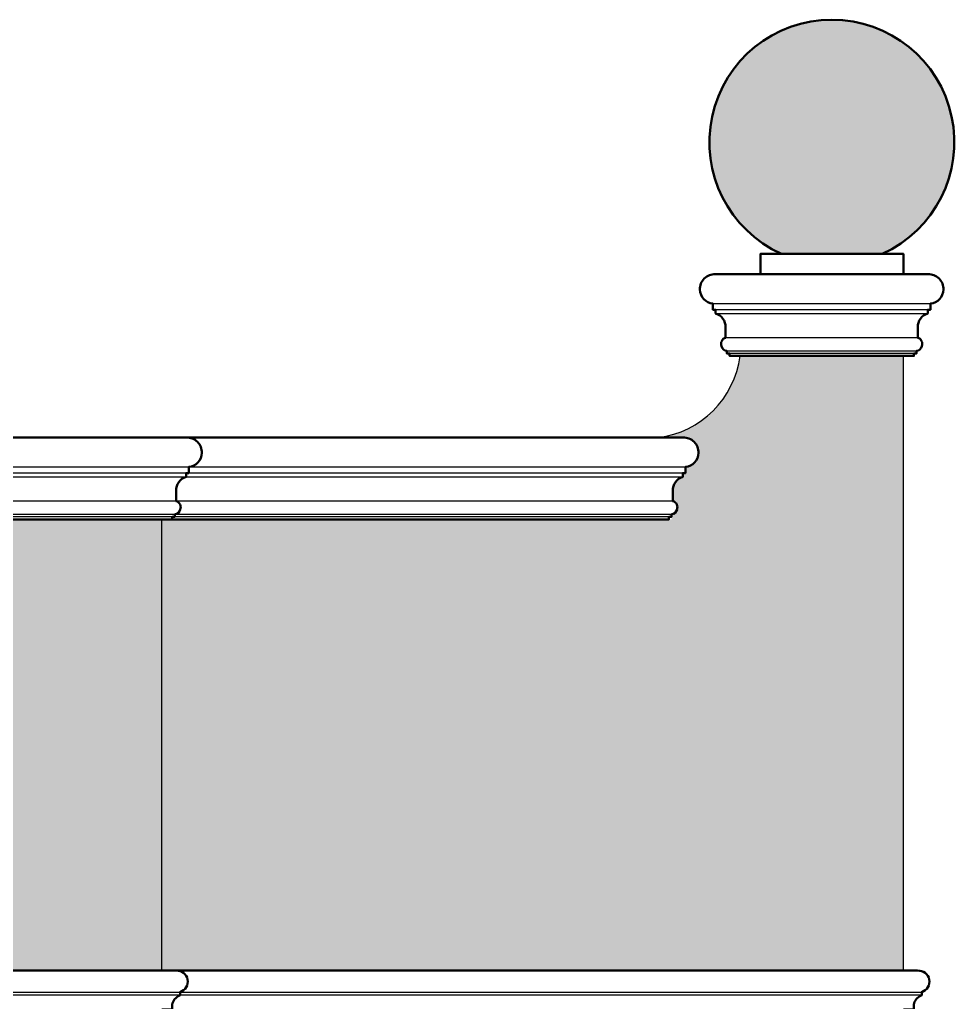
# Model space of a CAD drawing. Header units: metres. Extents: x -109 to 591, y -5 to 592.
# Drawn here: x 571.978 to 574.268, y 9.392 to 11.798 of the extents above; entities that cross this region are included whole.
import ezdxf

# ---------------------------------------------------------------- set-up
doc = ezdxf.new("R2010")
doc.units = ezdxf.units.M
doc.header["$LTSCALE"] = 0.03
for name, color, linetype, lineweight in [('HATCH SECCION', 8, 'Continuous', 5), ('Moldura con Espesor', 43, 'Continuous', 50), ('Muro bajo', 7, 'Continuous', 30)]:
    doc.layers.add(name, color=color, linetype=linetype, lineweight=lineweight)
doc.layers.add('MOLDURA', color=43, linetype='Continuous')

msp = doc.modelspace()

# ---------------------------------------------------------------- hatches: boundary and pattern name
at = {"layer": 'HATCH SECCION'}
for color, points in [(53, [(573.8444, 11.2249), (574.0913, 11.2249, 4.645751)]), (31, [(571.6226, 10.6789), (571.6226, 10.6881), (571.6159, 10.6881), (571.6159, 10.7031, -0.376773), (571.5841, 10.7374, -0.438208), (571.622, 10.7749), (571.6823, 10.7749, 0.459524), (569.5062, 10.7749), (569.5665, 10.7749, -0.438208), (569.6044, 10.7374, -0.376773), (569.5726, 10.7031), (569.5726, 10.6881), (569.5659, 10.6881), (569.5659, 10.6789, 0.321308), (569.5416, 10.6477), (569.5416, 10.6197, -0.417026), (569.5518, 10.5988, -0.314124), (569.5386, 10.5875), (569.5386, 10.5812), (569.532, 10.5812), (569.532, 10.5749), (569.5062, 10.5749), (568.8622, 10.5749), (568.8622, 9.4699), (569.2685, 9.4699, -0.205442), (570.5246, 10.0685), (570.5122, 10.1294), (570.5293, 10.1294), (570.5236, 10.1575), (570.6649, 10.1575), (570.6592, 10.1294), (570.6744, 10.1294), (570.662, 10.0686, -0.205722), (571.92, 9.4699), (572.3263, 9.4699), (572.3263, 10.5749), (571.6565, 10.5749), (571.6565, 10.5812), (571.6499, 10.5812), (571.6499, 10.5875, -0.314124), (571.6367, 10.5988, -0.417026), (571.6469, 10.6197), (571.6469, 10.6477, 0.321308)]), (31, [(572.3263, 10.5749), (572.3263, 9.4699), (572.3613, 9.4699, -0.04104), (572.3657, 9.4699), (574.1429, 9.4699), (574.1429, 10.9749), (573.7429, 10.9749, -0.341129), (573.5429, 10.7749), (573.6032, 10.7749, -0.438208), (573.6411, 10.7374, -0.376773), (573.6093, 10.7031), (573.6093, 10.6881), (573.6026, 10.6881), (573.6026, 10.6789, 0.321308), (573.5783, 10.6477), (573.5783, 10.6197, -0.417026), (573.5885, 10.5988, -0.314124), (573.5753, 10.5875), (573.5753, 10.5749), (573.5429, 10.5749)])]:
    msp.add_hatch(color=color, dxfattribs=at).paths.add_polyline_path(points)

# ---------------------------------------------------------------- linework, layer by layer
at = {"layer": 'MOLDURA'}
for p, q in [((573.6764, 11.1031), (574.2093, 11.1031)), ((574.2026, 11.0881), (573.6764, 11.0881)), ((573.6831, 11.0789), (574.2026, 11.0789)), ((574.1783, 11.0197), (573.7074, 11.0197)), ((573.7104, 10.9875), (574.1753, 10.9875)), ((574.1687, 10.9812), (573.7104, 10.9812)), ((571.6159, 10.7031), (573.6093, 10.7031)), ((573.6026, 10.6881), (571.6159, 10.6881)), ((571.6226, 10.6789), (573.6026, 10.6789)), ((573.5783, 10.6197), (571.6469, 10.6197)), ((571.6499, 10.5875), (573.5753, 10.5875)), ((573.5687, 10.5812), (571.6499, 10.5812)), ((574.1879, 9.4096), (571.8924, 9.4096)), ((571.8961, 9.4176), (574.1879, 9.4176))]:
    msp.add_line(p, q, dxfattribs=at)
at = {"layer": 'Moldura con Espesor'}
for p, q in [((574.1429, 11.1749), (573.6792, 11.1749)), ((573.7171, 10.9749), (574.1687, 10.9749)), ((573.5429, 10.7749), (571.6187, 10.7749)), ((571.6565, 10.5749), (573.5687, 10.5749)), ((574.1779, 9.4699), (571.92, 9.4699))]:
    msp.add_line(p, q, dxfattribs=at)
msp.add_lwpolyline([(573.7929, 11.1749), (574.1429, 11.1749), (574.1429, 11.2249), (573.7929, 11.2249)], close=True, dxfattribs=at)
for points in [[(573.7429, 11.1749), (573.6825, 11.1749, 0.438208), (573.6447, 11.1374, 0.376773), (573.6764, 11.1031), (573.6764, 11.0881), (573.6831, 11.0881), (573.6831, 11.0789, -0.34384), (573.7074, 11.045), (573.7074, 11.0197, 0.417026), (573.6972, 10.9988, 0.314124), (573.7104, 10.9875), (573.7104, 10.9812), (573.7171, 10.9812), (573.7171, 10.9749), (573.7429, 10.9749)], [(574.1429, 11.1749), (574.2032, 11.1749, -0.438208), (574.2411, 11.1374, -0.376773), (574.2093, 11.1031), (574.2093, 11.0881), (574.2026, 11.0881), (574.2026, 11.0789, 0.34384), (574.1783, 11.045), (574.1783, 11.0197, -0.417026), (574.1885, 10.9988, -0.314124), (574.1753, 10.9875), (574.1753, 10.9812), (574.1687, 10.9812), (574.1687, 10.9749), (574.1429, 10.9749)], [(572.3263, 10.7749), (572.3866, 10.7749, -0.438208), (572.4245, 10.7374, -0.376773), (572.3927, 10.7031), (572.3927, 10.6881), (572.386, 10.6881), (572.386, 10.6789, 0.34384), (572.3617, 10.645), (572.3617, 10.6197, -0.417026), (572.3719, 10.5988, -0.314124), (572.3587, 10.5875), (572.3587, 10.5812), (572.3521, 10.5812), (572.3521, 10.5749), (572.3263, 10.5749)], [(573.5429, 10.7749), (573.6032, 10.7749, -0.438208), (573.6411, 10.7374, -0.376773), (573.6093, 10.7031), (573.6093, 10.6881), (573.6026, 10.6881), (573.6026, 10.6789, 0.34384), (573.5783, 10.645), (573.5783, 10.6197, -0.417026), (573.5885, 10.5988, -0.314124), (573.5753, 10.5875), (573.5753, 10.5812), (573.5687, 10.5812), (573.5687, 10.5749), (573.5429, 10.5749)], [(572.3263, 9.4699), (572.3613, 9.4699, -0.898589), (572.3713, 9.4176), (572.3713, 9.4096), (572.3668, 9.4072, 0.285035), (572.3518, 9.3829), (572.3518, 9.3749), (572.3263, 9.3749)], [(574.1429, 9.4699), (574.1779, 9.4699, -0.898589), (574.1879, 9.4176), (574.1879, 9.4096), (574.1834, 9.4072, 0.285035), (574.1683, 9.3829), (574.1683, 9.3749), (574.1429, 9.3749)]]:
    msp.add_lwpolyline(points, format="xyb", dxfattribs=at)
msp.add_arc((573.9679, 11.4983), 0.3, 294.2952, 245.7048, dxfattribs=at)
at = {"layer": 'Muro bajo'}
for p, q in [((574.1429, 9.4699), (574.1429, 10.9749)), ((572.3263, 9.4699), (572.3263, 10.5749))]:
    msp.add_line(p, q, dxfattribs=at)
msp.add_arc((573.5134, 11.0044), 0.2314, 277.328, 352.672, dxfattribs=at)

doc.saveas('drawing.dxf')
